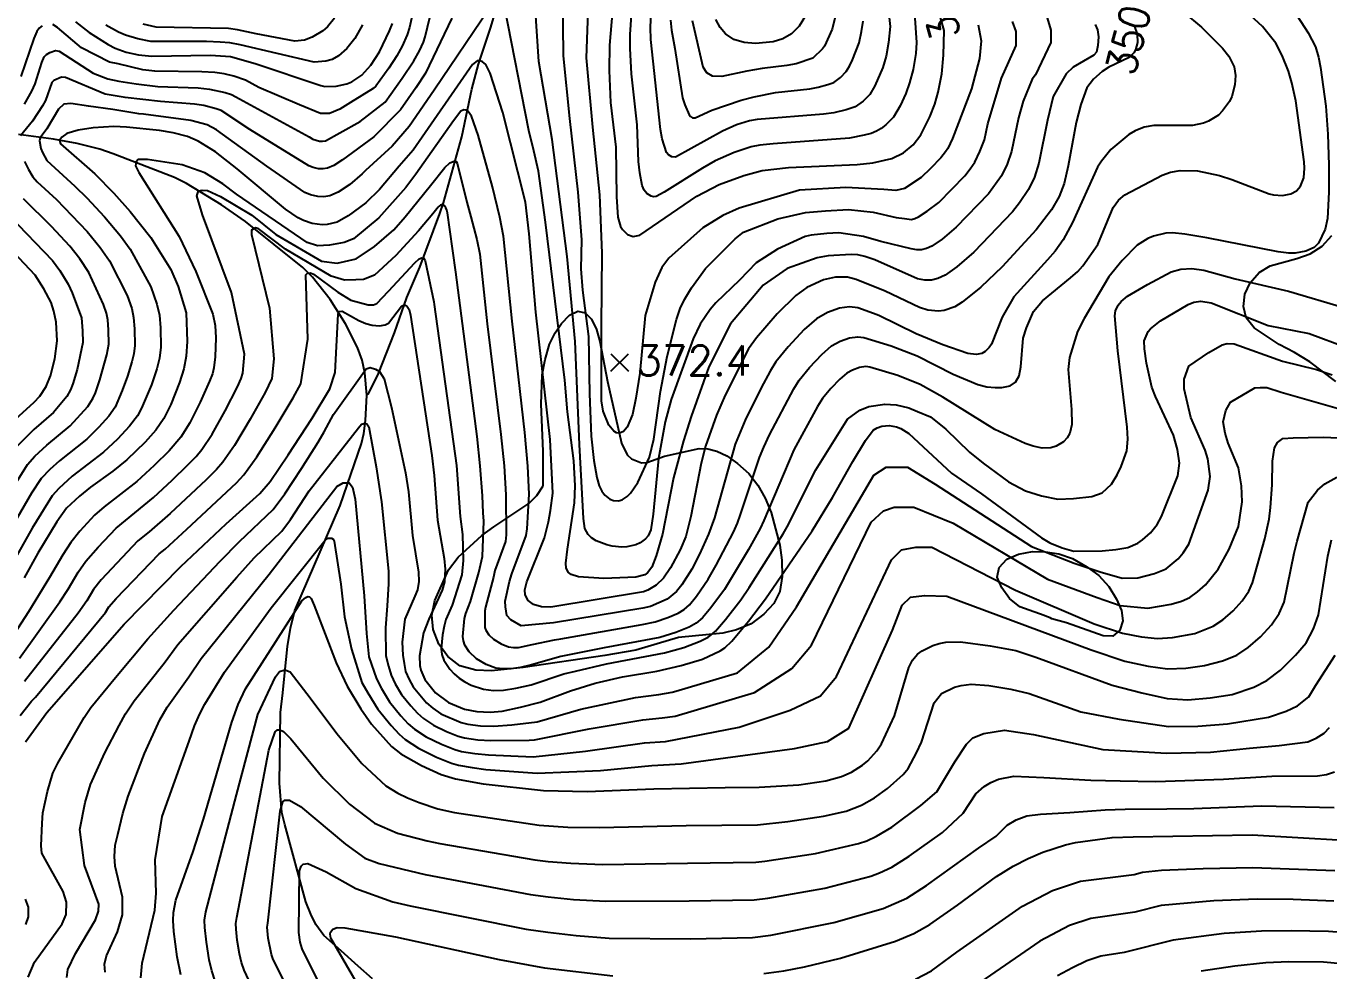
# Model space of a CAD drawing. Extents: x 197794 to 200030, y 561152 to 563931.
# Drawn here: x 199239.7 to 199632.8, y 562181.1 to 562466.2 of the extents above; entities that cross this region are included whole.
import ezdxf
from ezdxf.enums import TextEntityAlignment as Align

# ---------------------------------------------------------------- set-up
doc = ezdxf.new("R2010")
doc.units = 0
for name, color, linetype in [('E0022112', 5, 'CONTINUOUS'), ('F0017111', 30, 'CONTINUOUS'), ('F0017114', 7, 'CONTINUOUS'), ('F0017131', 7, 'CONTINUOUS'), ('F0027132', 7, 'CONTINUOUS'), ('F0027217', 7, 'CONTINUOUS'), ('G0037213', 32, 'CONTINUOUS')]:
    doc.layers.add(name, color=color, linetype=linetype)
doc.styles.add('HIST', font='romans.shx', dxfattribs={"bigfont": 'ngsw.shx'})
doc.styles.add('NGSW', font='romans.shx', dxfattribs={"bigfont": 'ngsw.shx'})

# ---------------------------------------------------------------- blocks, each defined once
blk = doc.blocks.new('F0027217')
at = {"layer": 'F0027217'}
for p, q in [((-2.652, 2.652), (2.652, -2.652)), ((-2.652, -2.652), (2.652, 2.652))]:
    blk.add_line(p, q, dxfattribs=at)

msp = doc.modelspace()

# ---------------------------------------------------------------- linework, layer by layer
at = {"layer": 'E0022112', "flags": 128}
for points in [[(199342.49, 562354.79), (199343.02, 562355.25), (199346.05, 562361.35), (199350.86, 562373.6), (199354.6, 562384.27), (199358.46, 562393.41), (199364.49, 562409.65), (199365.6, 562412.87), (199371.12, 562432.79), (199374.17, 562447.07), (199376.19, 562454.61), (199379.83, 562465.55), (199388.94, 562495.97)], [(199344.253, 562178.805), (199339.93, 562182.565), (199334.764, 562187.239), (199329.529, 562191.826), (199327.122, 562195.156), (199325.563, 562198.306), (199324.098, 562201.963), (199317.719, 562225.268), (199316.858, 562228.954), (199316.152, 562237.779), (199316.466, 562259.125), (199317.161, 562265.01), (199317.777, 562271.175), (199318.526, 562278.992), (199319.493, 562284.484), (199320.802, 562289.908), (199334.504, 562321.513), (199340.876, 562340.193), (199341.55, 562343.3), (199342.07, 562347.18), (199342.49, 562354.79), (199341.91, 562361.56), (199341.05, 562365.39), (199339.65, 562369.23), (199336.04, 562376.33), (199331.45, 562383.68), (199326.1, 562390.43), (199323.22, 562393.28), (199305.92, 562407.18), (199298.69, 562412.2), (199288.06, 562418.66), (199284.47, 562420.44), (199265.96, 562427.61), (199261.9, 562428.99), (199255.12, 562430.68), (199248, 562432.01), (199237.45, 562433.45)]]:
    msp.add_lwpolyline(points, dxfattribs=at)
at = {"layer": 'F0017111'}
for points, elevation in [([(199498.76, 562480.4), (199500.45, 562466.01), (199499.95, 562461.17), (199499.19, 562457.07), (199498.17, 562453.69), (199495.79, 562448.09), (199494.27, 562445.55), (199492.25, 562443.47), (199489.87, 562441.77), (199487.1, 562440.86), (199483.43, 562440.02), (199480.26, 562439.57), (199460.33, 562437.97), (199457.96, 562437.59), (199454.08, 562436.32), (199449.81, 562434.45), (199435.65, 562426.58), (199434.51, 562426.66), (199433.55, 562427.28), (199432.94, 562428.01), (199431.62, 562432.14), (199431.11, 562434.91), (199428.88, 562455.55), (199428.2, 562462.13), (199428.07, 562465.77), (199428.51, 562475.05)], 385), ([(199358.2, 562478.59), (199355.39, 562465.75), (199354.72, 562463.54), (199353.14, 562460.11), (199351.52, 562457.17), (199349.1, 562453.41), (199345.21, 562448.04), (199344.37, 562447.31), (199337.58, 562443.08), (199334.4, 562441.04), (199331.22, 562439.82), (199328.53, 562439.74), (199322.16, 562442.4), (199309.94, 562447.65), (199305.93, 562449.84), (199302.41, 562451.02), (199299.48, 562451.73), (199296.68, 562452.16), (199292.76, 562452.37), (199278.54, 562452.5), (199274.87, 562452.98), (199267.43, 562454.73), (199264.9, 562455.31), (199256.4, 562459.62), (199249.13, 562465.67), (199247.78, 562466.59)], 370), ([(199401.59, 562475.9), (199401.79, 562457.18), (199403.7, 562438.23), (199406.15, 562416.08), (199407.29, 562401.7), (199407.05, 562392.88), (199407.56, 562386.5), (199409.39, 562372.56), (199409.71, 562355.17), (199410.23, 562342.43), (199411, 562335.12), (199411.92, 562330.01), (199412.63, 562327.46), (199413.4, 562325.83), (199414.3, 562324.62), (199415.86, 562323.43), (199416.9, 562323.03), (199418.46, 562322.97), (199419.52, 562323.28), (199421.09, 562324.26), (199422.11, 562325.28), (199424.23, 562328.52), (199427.77, 562336.16), (199429.07, 562341.53), (199431.11, 562355.97), (199433.12, 562366.48), (199435.97, 562377.69), (199437.06, 562380.99), (199438.39, 562383.69), (199440.51, 562387.21), (199444.66, 562393.05), (199453.66, 562401.98), (199456.14, 562403.98), (199466.48, 562407.97), (199474.85, 562409.87), (199480.9, 562410.39), (199487.85, 562410.78), (199495.33, 562410.05), (199502.23, 562408.42), (199504.78, 562408.07), (199506.89, 562407.85), (199507.88, 562408.1), (199508.98, 562408.61), (199511.61, 562410.31), (199515.07, 562412.96), (199522.91, 562420.98), (199524.54, 562423.1), (199525.92, 562425.12), (199527.49, 562428.34), (199528.84, 562431.82), (199529.92, 562436.65), (199533.98, 562450.44), (199538.39, 562460.27), (199538.39, 562464.55), (199537.32, 562467.58)], 365), ([(199562.25, 562466.62), (199562.95, 562464.99), (199563.32, 562462.92), (199563.09, 562460.3), (199562.65, 562458.31), (199561.89, 562457.4), (199555.59, 562453.78), (199553.48, 562451.75), (199549.63, 562444.91), (199547.85, 562437.79), (199545.28, 562424.83), (199543.95, 562420.58), (199542.17, 562416.86), (199539.4, 562412.83), (199537.31, 562410.1), (199525.68, 562397.97), (199520.51, 562393.53), (199517.03, 562390.98), (199514.82, 562389.97), (199512.86, 562389.46), (199510.91, 562389.48), (199508.62, 562389.9), (199495.78, 562395.61), (199492.76, 562396.69), (199490.69, 562397.14), (199488.63, 562397.23), (199481.72, 562396.82), (199478.38, 562396.26), (199469.34, 562392.98), (199462.07, 562387.97), (199452.27, 562376.32), (199445.71, 562363.34), (199440.32, 562348.35), (199438.05, 562341.06), (199434.99, 562329.86), (199431.69, 562312.89), (199429.83, 562306.32), (199428.49, 562302.91), (199427.16, 562301.18), (199426.39, 562300.6), (199423.63, 562299.87), (199414.06, 562299.5), (199406.36, 562300), (199404.19, 562300.75), (199403.39, 562301.35), (199402.69, 562302.61), (199402.57, 562304.1), (199403.01, 562308.41), (199405.17, 562322.33), (199405.36, 562327.44), (199404.93, 562335.02), (199403.09, 562349.83), (199402.22, 562359.33), (199396.43, 562407), (199394.33, 562422.37), (199392.92, 562428.52), (199391.39, 562434.66), (199384, 562472.1)], 355), ([(199547.83, 562468.65), (199548.9, 562464.9), (199548.9, 562461.16), (199544.26, 562451.4), (199543.24, 562450.12), (199540.52, 562443.45), (199539.17, 562438.51), (199537.06, 562428.32), (199535.72, 562424.46), (199534.05, 562420.99), (199530.11, 562415.54), (199520.37, 562405.46), (199516.06, 562401.92), (199513, 562399.8), (199511.35, 562399.04), (199509.87, 562398.65), (199508.42, 562398.67), (199506.7, 562398.99), (199497.59, 562401.15), (199492.32, 562402.66), (199484.92, 562403.81), (199481.31, 562403.61), (199476.61, 562403.06), (199474.72, 562402.67), (199466.45, 562398.9), (199459.93, 562394.76), (199455, 562389.54), (199447.81, 562382.64), (199446.06, 562380.63), (199443.09, 562376.22), (199440.93, 562371.8), (199434.36, 562353.54), (199432.48, 562346.73), (199430.51, 562335.71), (199428.93, 562318.92), (199428.2, 562314.24), (199427.38, 562312.42), (199426.57, 562311.44), (199424.96, 562310.29), (199423.67, 562309.71), (199420.91, 562309.03), (199419.49, 562308.93), (199416.52, 562309.22), (199414.91, 562309.62), (199411.7, 562310.9), (199410.32, 562311.79), (199409.28, 562312.83), (199408.31, 562314.64), (199407.88, 562317.58), (199406.66, 562339.97), (199405.33, 562371.01), (199402.91, 562396.6), (199398.47, 562431.98), (199394.44, 562455.46), (199393.3, 562472.23)], 360), ([(199526.98, 562466.51), (199527.87, 562461.7), (199527.34, 562456.35), (199524.97, 562447.22), (199519.27, 562432.21), (199517.8, 562429.24), (199517.1, 562428.23), (199515.71, 562426.42), (199512.59, 562423.14), (199509.77, 562420.45), (199504.74, 562417.2), (199502.11, 562416.57), (199498.47, 562416.82), (199487.02, 562417.47), (199473.09, 562416.68), (199454.9, 562411.21), (199449.91, 562409.02), (199443.92, 562405.31), (199433.61, 562396.1), (199431.5, 562393.28), (199429.5, 562388.9), (199426.48, 562378.88), (199424.85, 562361.49), (199423.67, 562353.94), (199422.62, 562349.03), (199421.04, 562345.14), (199419.95, 562343.83), (199418.73, 562343.31), (199417.87, 562343.43), (199417.02, 562343.92), (199415.48, 562345.77), (199413.8, 562350), (199413.31, 562353.09), (199413.32, 562375.75), (199413.49, 562397.66), (199412.81, 562415.22), (199410.66, 562435.61), (199408.78, 562456.56), (199409.4, 562473.24)], 370), ([(199507.6, 562472.91), (199508.34, 562461.19), (199508.11, 562457.87), (199507.31, 562453.01), (199506.27, 562449.03), (199505.09, 562445.77), (199503.42, 562442.09), (199501.39, 562438.71), (199499.08, 562436.31), (199497.69, 562435.25), (199496.28, 562434.43), (199494.65, 562433.79), (199492.59, 562433.22), (199488.13, 562432.34), (199465.1, 562430.66), (199461.07, 562430.27), (199458.5, 562429.71), (199453.32, 562428.02), (199447.63, 562425.53), (199443.79, 562423.33), (199432.18, 562416), (199429.77, 562414.73), (199428.98, 562414.68), (199428.25, 562414.83), (199426.97, 562415.66), (199426.15, 562416.63), (199425.6, 562418.11), (199424.84, 562421.86), (199424.48, 562425.34), (199424.05, 562436.35), (199422.35, 562451.74), (199421.94, 562459.35), (199421.97, 562463.63), (199422.76, 562475.39)], 380), ([(199379.46, 562471.37), (199362.79, 562446.8), (199355.27, 562435.85), (199350.12, 562429.97), (199342.11, 562422.61), (199341.14, 562421.54), (199337.35, 562418.36), (199333.89, 562416.02), (199331.35, 562414.98), (199329.53, 562414.65), (199327.74, 562414.76), (199325.49, 562415.26), (199323.79, 562415.96), (199312.3, 562423.92), (199297.16, 562434.82), (199294.32, 562436.32), (199289.4, 562437.71), (199275.1, 562439.57), (199273.74, 562439.7), (199265.87, 562441.03), (199258.48, 562442), (199253.24, 562442.78), (199251.1, 562442.59), (199249.44, 562441.13), (199246, 562435.15), (199243.96, 562432.48), (199243.78, 562431.54), (199244.16, 562429.26), (199244.65, 562427.98), (199245.93, 562425.64), (199254.39, 562417.87), (199257.99, 562414.3), (199263.38, 562408.57), (199268.14, 562402.84), (199271.13, 562398.9), (199277.34, 562387.5), (199279.18, 562382.28), (199279.93, 562378.9), (199280.28, 562375.08), (199280.3, 562369.26), (199279.9, 562365.95), (199279.12, 562362.77), (199277.49, 562357.92), (199274.53, 562350.85), (199273.31, 562348.62), (199270.94, 562345.44), (199267.27, 562341.55), (199263.01, 562337.58), (199253.61, 562330.36), (199249.57, 562326.69), (199247.56, 562324.42), (199241.51, 562314.74), (199227.21, 562289.47)], 355), ([(199589.01, 562470.27), (199594.31, 562465.78), (199600.64, 562459.47), (199602.63, 562457.11), (199604.18, 562453.88), (199604.61, 562451.22), (199604.46, 562448.4), (199603.52, 562444.93), (199602.76, 562443.37), (199600.71, 562440.55), (199599.44, 562439.32), (199596.5, 562437.42), (199594.92, 562436.82), (199591.6, 562436.12), (199579.93, 562436.2), (199577.09, 562435.7), (199574.3, 562434.57), (199572.43, 562433.44), (199567, 562428.88), (199564.13, 562425.42), (199563.01, 562423.64), (199555.38, 562406.85), (199552.59, 562401.71), (199550.17, 562398.25), (199547.92, 562395.63), (199537.75, 562384.48), (199534.21, 562378.31), (199530.97, 562370.2), (199530.32, 562369.18), (199529.04, 562367.94), (199528.03, 562367.42), (199526.38, 562367.11), (199523.81, 562367.39), (199516.28, 562369.97), (199508.25, 562373.36), (199496.96, 562378.81), (199495.4, 562379.47), (199490.66, 562381.12), (199488.18, 562381.42), (199485.14, 562381.08), (199481.55, 562379.78), (199478.18, 562377.87), (199474.45, 562374.6), (199469.62, 562369.42), (199465.93, 562364.87), (199464.22, 562362.09), (199461.51, 562357.02), (199456.66, 562347.31), (199453.67, 562340.08), (199447.37, 562317.83), (199445.55, 562312.88), (199442.88, 562306.84), (199440.55, 562302.36), (199437.52, 562297.65), (199435.95, 562295.63), (199433.14, 562293.3), (199428.09, 562291.09), (199425.79, 562290.56), (199398.85, 562286.1), (199389.05, 562285.27), (199385.94, 562287.02), (199384.79, 562288.38), (199384.35, 562290.92), (199384.27, 562292.72), (199385.57, 562298.6), (199386.26, 562300.9), (199390.54, 562312.45), (199390.93, 562314.54), (199391.53, 562324.99), (199391.05, 562333.4), (199390.18, 562343.59), (199386.31, 562377.15), (199383.75, 562402.82), (199382.67, 562408.47), (199380.44, 562417.61), (199376.11, 562433.22), (199374.07, 562438.98), (199373.1, 562440.39), (199372.37, 562440.83), (199371.76, 562440.89), (199370.87, 562440.44), (199368.65, 562437.53), (199357.31, 562421.48), (199354.24, 562417.45), (199346.12, 562408.3), (199338.49, 562401.96), (199335.7, 562400.9), (199331.19, 562400.1), (199327.6, 562399.84), (199324.55, 562400.9), (199303.15, 562415.41), (199299.03, 562418.58), (199293.59, 562421.9), (199286.82, 562424.29), (199276.33, 562425.88), (199273.54, 562425.88), (199272.88, 562425.21), (199272.74, 562424.02), (199273.67, 562422.03), (199285.83, 562402.65), (199290.89, 562392.11), (199296.01, 562379.24), (199296.71, 562375.87), (199296.92, 562372.11), (199296.75, 562366.36), (199296.35, 562363.05), (199295.89, 562361.27), (199295.04, 562358.99), (199292.23, 562352.7), (199289.05, 562346.45), (199286.38, 562342.19), (199282.83, 562338.06), (199278.34, 562333.55), (199273.06, 562328.77), (199263.25, 562321.16), (199260.36, 562318.62), (199255.94, 562313.81), (199253.2, 562310.34), (199250.74, 562306.64), (199246.8, 562299.86), (199240.43, 562289.47), (199234.91, 562280.89)], 345), ([(199237.67, 562275.45), (199249.9, 562292.43), (199252.43, 562296.32), (199255.38, 562301.41), (199257.76, 562304.72), (199261.42, 562308.96), (199266.86, 562314.74), (199278.11, 562323.96), (199283.78, 562329.16), (199288.41, 562333.68), (199290.98, 562336.31), (199292.73, 562338.38), (199295.79, 562343.04), (199299.77, 562350.12), (199303.45, 562357.32), (199304.57, 562359.85), (199305.09, 562361.46), (199305.58, 562367.2), (199301.72, 562385.78), (199292.9, 562409.17), (199291.22, 562414.97), (199291.75, 562416.43), (199292.81, 562416.69), (199294.41, 562416.56), (199298.39, 562414.7), (199307.82, 562409.13), (199315.04, 562403.29), (199328.84, 562395.26), (199333.6, 562394.63), (199339.31, 562395.96), (199344.86, 562399.71), (199350.65, 562404.7), (199354.07, 562408.58), (199361.75, 562418.03), (199366.08, 562423.52), (199367.57, 562424.88), (199368.87, 562425.4), (199369.45, 562425.33), (199369.77, 562424.75), (199372.69, 562413.04), (199373.93, 562408.64), (199375.68, 562401.73), (199376.56, 562397.39), (199378.83, 562376.34), (199382.98, 562342.99), (199383.9, 562333.46), (199384.47, 562324.71), (199384.59, 562312.64), (199384.36, 562310.71), (199381.17, 562301.95), (199380.68, 562299.93), (199378.31, 562290.85), (199378.08, 562289.75), (199378.14, 562284.74), (199378.45, 562283.89), (199379.33, 562282.54), (199380.74, 562281.17), (199383.01, 562279.82), (199385.25, 562278.89), (199386.79, 562278.7), (199388.31, 562278.73), (199392.44, 562279.57), (199399.11, 562281), (199401.06, 562281.27), (199425.55, 562285.6), (199429.49, 562286.42), (199433.37, 562287.75), (199436.47, 562289.08), (199438.21, 562290.21), (199439.87, 562291.62), (199441.93, 562294.14), (199445.47, 562299.28), (199447.87, 562303.49), (199453.1, 562313.46), (199454.3, 562316.21), (199455.21, 562318.82), (199461.01, 562336.04), (199462.27, 562339.14), (199464.02, 562342.83), (199471.36, 562356.76), (199472.98, 562359.33), (199476.05, 562363.12), (199479.82, 562367.1), (199482.76, 562369.65), (199485.29, 562371.08), (199488.15, 562372.11), (199490.61, 562372.43), (199492.46, 562372.2), (199500.68, 562369.71), (199508.51, 562366.65), (199519.44, 562361.17), (199526.88, 562358.05), (199529.56, 562357.35), (199532.06, 562357.08), (199534.14, 562357.11), (199536.6, 562357.62), (199538.28, 562358.78), (199539.32, 562360.67), (199539.84, 562363.33), (199540.53, 562371.99), (199541.52, 562375.1), (199543.66, 562380.01), (199546.39, 562383.3), (199554.87, 562390.19), (199557.03, 562392.08), (199558.57, 562393.8), (199563.03, 562400.27), (199567.71, 562411.39), (199569.32, 562413.59), (199571.21, 562415.23), (199582.44, 562421.17), (199585.03, 562422.12), (199587.9, 562422.61), (199593.13, 562422.46), (199599.76, 562421.09), (199603.49, 562419.9), (199614.75, 562415.52), (199616.12, 562415.2), (199618.77, 562415.03), (199621.33, 562415.52), (199623.03, 562416.45), (199624.27, 562417.9), (199625.2, 562420.4), (199625.48, 562423.27), (199625.38, 562425.23), (199622.8, 562443.62), (199621.64, 562449.06), (199620.56, 562452.55), (199618.71, 562457.25), (199616.82, 562461.02), (199612.75, 562466.03), (199609.16, 562469.37)], 340), ([(199368.18, 562468.57), (199360.18, 562451.92), (199357.27, 562447.51), (199352.64, 562440.91), (199344.58, 562432.74), (199335.17, 562425.81), (199332.58, 562424.06), (199330.67, 562423.28), (199329.3, 562423.04), (199327.96, 562423.11), (199326.28, 562423.49), (199325, 562424.02), (199307.17, 562434.94), (199298.53, 562440.66), (199297.01, 562441.22), (199293.36, 562442.15), (199290.52, 562442.6), (199280.26, 562443.39), (199269.54, 562444.59), (199263.54, 562445.6), (199251.6, 562450.67), (199250.35, 562450.73), (199248.05, 562449.69), (199247.45, 562449.13), (199245.52, 562443.71), (199244.69, 562442.08), (199241.66, 562437.46), (199238.04, 562433.09)], 360), ([(199623.26, 562469.27), (199626.56, 562464.12), (199628.75, 562459.92), (199629.67, 562456.81), (199630.29, 562453.65), (199631.83, 562441.97), (199632.52, 562433.53), (199632.79, 562424.23), (199632.77, 562416.07), (199632.4, 562408.09), (199631.71, 562404.91), (199629.64, 562400.68), (199628.31, 562399.36), (199625.83, 562398.23), (199622.57, 562397.68), (199620.75, 562397.64), (199617.51, 562398.05), (199595.95, 562402.3), (199589.28, 562403.43), (199585.63, 562403.8), (199583.56, 562403.68), (199579.91, 562402.77), (199578.19, 562402.03), (199574.94, 562400.02), (199570.37, 562395.44), (199566.36, 562390.5), (199558.91, 562377.98), (199556.98, 562374.04), (199554.54, 562366.22), (199554.11, 562362.59), (199555.16, 562350.48), (199555.19, 562345.93), (199554.59, 562343.37), (199553.81, 562341.91), (199552.72, 562340.7), (199550.54, 562339.39), (199548.85, 562338.89), (199546.25, 562338.81), (199543.55, 562339.4), (199541.18, 562340.28), (199532, 562344.45), (199516.32, 562354.17), (199509.43, 562358.01), (199502.75, 562360.7), (199494.27, 562363.29), (199493.03, 562363.44), (199491.17, 562363.15), (199489.03, 562362.38), (199487.34, 562361.42), (199485.19, 562359.6), (199482.47, 562356.82), (199480.03, 562353.78), (199478.49, 562351.42), (199471.37, 562338.35), (199462.27, 562316.98), (199461.23, 562314.59), (199457.69, 562308.28), (199450.4, 562296.19), (199446.35, 562290.63), (199443.79, 562287.62), (199441.86, 562286.03), (199439.8, 562284.87), (199435.78, 562283.24), (199430.9, 562281.75), (199414.14, 562278.61), (199401.04, 562275.97), (199392.24, 562273.52), (199388.83, 562272.71), (199386.05, 562272.27), (199383.76, 562272.22), (199381.46, 562272.51), (199378.52, 562273.59), (199375.55, 562275.32), (199373.43, 562277.37), (199372.11, 562279.4), (199371.63, 562280.68), (199371.51, 562281.97), (199371.95, 562287.43), (199372.34, 562288.97), (199373.77, 562292.58), (199376.29, 562301.33), (199377.42, 562306.15), (199377.78, 562316.81), (199377.58, 562319.31), (199377.41, 562324.42), (199376.75, 562333.51), (199375.78, 562342.38), (199369.37, 562391.96), (199367.57, 562404.77), (199366.84, 562409.77), (199366.66, 562410.57), (199366.37, 562411.34), (199365.96, 562411.92), (199365.39, 562412.26), (199365.05, 562412.27), (199364.71, 562412.12), (199364.37, 562411.86), (199364.07, 562411.56), (199362.39, 562409.56), (199358.1, 562404.41), (199351.25, 562396.97), (199344.86, 562391.05), (199341.54, 562389.72), (199339.21, 562389.64), (199335.79, 562389.55), (199331.72, 562390.72), (199317.97, 562398.85), (199309.69, 562405.08), (199308.88, 562405.25), (199307.68, 562404.59), (199307.68, 562403.26), (199313.13, 562381.1), (199314.44, 562365.76), (199313.82, 562359.86), (199311.85, 562355.64), (199307.3, 562347.54), (199302.53, 562339.64), (199299.07, 562334.58), (199297.1, 562332.35), (199293.99, 562329.3), (199283.15, 562319.15), (199276.84, 562313.64), (199273.37, 562310.86), (199262.33, 562299.11), (199260.03, 562296.17), (199258.06, 562292.78), (199255.4, 562289.08), (199239.18, 562268.41)], 335), ([(199239.19, 562442.62), (199241.42, 562446.53), (199242.38, 562448.77), (199244.48, 562455.21), (199245.17, 562456.83), (199245.86, 562457.61), (199246.86, 562458.22), (199248.56, 562458.81), (199249.69, 562458.63), (199259.94, 562451.91), (199264.32, 562450.26), (199267.72, 562449.58), (199272.89, 562448.7), (199279.4, 562447.94), (199291.64, 562447.49), (199295.02, 562447.16), (199299.71, 562446.12), (199301.66, 562445.47), (199303.01, 562444.83), (199325.14, 562432.76), (199326.21, 562432.07), (199328.19, 562431.47), (199329.08, 562431.42), (199329.99, 562431.58), (199334.4, 562433.96), (199340.51, 562437.38), (199348.04, 562443.21), (199353.19, 562450.46), (199356.67, 562455.7), (199358.44, 562458.71), (199359.63, 562461.28), (199360.13, 562462.94), (199361.52, 562468.76)], 365), ([(199332.78, 562468.54), (199330.63, 562465.95), (199329.21, 562464.71), (199326.04, 562462.79), (199323.7, 562461.93), (199320.82, 562461.6), (199309.15, 562463.86), (199303.46, 562465.02), (199300.72, 562465.37), (199278.96, 562465.82), (199275, 562466.73)], 385), ([(199434.16, 562467.91), (199434.46, 562464.91), (199435.41, 562459.35), (199437.75, 562444.49), (199438.41, 562442.43), (199439.72, 562439.38), (199440.13, 562438.9), (199440.77, 562438.49), (199441.53, 562438.44), (199446.57, 562440.81), (199455.43, 562443.85), (199459.37, 562444.83), (199465.78, 562446.12), (199476.16, 562447.18), (199478.72, 562447.7), (199481.6, 562448.51), (199483.45, 562449.11), (199485.42, 562450.63), (199487.16, 562452.4), (199488.17, 562454.09), (199489.01, 562455.93), (199491.06, 562461.13), (199491.8, 562464.47), (199492.24, 562467.61)], 390), ([(199484.26, 562470.54), (199482.94, 562465.2), (199480.55, 562460.09), (199480.04, 562459.25), (199477.04, 562456.45), (199472.06, 562454.79), (199469.25, 562454.29), (199461.79, 562453.34), (199457.21, 562452.51), (199449.59, 562450.94), (199446.81, 562451.03), (199445.11, 562452.02), (199444.03, 562453.72), (199440.73, 562467.69)], 395), ([(199244.57, 562466.21), (199243.67, 562465.53), (199242.9, 562464.53), (199241.98, 562462.38), (199238.15, 562450.97)], 370), ([(199341.15, 562466.57), (199338.9, 562462.45), (199336.5, 562459.41), (199333.92, 562457.15), (199332.09, 562456.07), (199330.18, 562455.53), (199326.63, 562455.3), (199304.28, 562460.47), (199301.13, 562461.07), (199298.22, 562461.33), (199294.1, 562461.45), (199277.3, 562461.53), (199273.37, 562462.29), (199269.73, 562463.38), (199267.57, 562464.32), (199263.75, 562466.46)], 380), ([(199239.2, 562425.31), (199240.4, 562422.88), (199241.76, 562420.63), (199243.06, 562419.2), (199248.9, 562413.8), (199258.15, 562404.18), (199262.04, 562399.37), (199264.88, 562395.38), (199270.19, 562384.83), (199271.57, 562380.91), (199272.14, 562378.2), (199272.43, 562374.81), (199272.49, 562369.75), (199272.18, 562367.26), (199271.6, 562364.88), (199270.29, 562360.56), (199268.72, 562356.22), (199266.58, 562351.23), (199264.63, 562348.44), (199261.65, 562345.16), (199258.01, 562341.58), (199249.75, 562335.04), (199246.81, 562332.38), (199244.2, 562329.65), (199241.36, 562325.25), (199236.93, 562317.61)], 360), ([(199236.81, 562328.53), (199240.09, 562333.9), (199242.33, 562336.41), (199245.9, 562339.73), (199253, 562345.59), (199258.32, 562351.44), (199259.85, 562353.84), (199260.61, 562355.47), (199261.92, 562359.41), (199264.08, 562366.98), (199264.67, 562370.23), (199264.59, 562374.54), (199264.36, 562377.5), (199263.97, 562379.55), (199263.05, 562382.16), (199258.64, 562391.86), (199255.95, 562395.9), (199252.91, 562399.79), (199247.35, 562405.68), (199238.89, 562414.04)], 365), ([(199234.73, 562408.89), (199247.68, 562395.41), (199249.85, 562392.43), (199252.4, 562388.34), (199253.61, 562385.64), (199256.36, 562378.18), (199256.74, 562374.27), (199256.85, 562370.71), (199255.13, 562362.59), (199253.84, 562358.19), (199253.12, 562356.45), (199252.01, 562354.45), (199248, 562349.59), (199242.04, 562344.41), (199236.75, 562339.25)], 370), ([(199237.94, 562258.2), (199241.32, 562262.5), (199242.56, 562263.76), (199263.69, 562289.25), (199264.68, 562290.94), (199266.89, 562293.5), (199279.88, 562306.98), (199281.62, 562308.37), (199288.2, 562314.35), (199303.21, 562328.39), (199305.41, 562330.77), (199309.27, 562336.23), (199314.84, 562344.96), (199320.26, 562353.97), (199322.56, 562358.27), (199324.68, 562371.67), (199324.05, 562391.15), (199324.56, 562391.63), (199325.52, 562391.69), (199326.45, 562391.32), (199333.71, 562385.87), (199337.69, 562383.48), (199342.88, 562382.04), (199344.47, 562382.11), (199345.54, 562382.45), (199349, 562386.15), (199356.96, 562394.71), (199358.31, 562395.94), (199359.09, 562396.26), (199359.74, 562396.13), (199360.06, 562395.36), (199362.74, 562382.97), (199362.86, 562382.18), (199369.6, 562333.57), (199370.68, 562318.19), (199371.34, 562312.8), (199371.56, 562304.92), (199371.18, 562300.67), (199368.22, 562291.5), (199366.38, 562287.1), (199365.81, 562285.12), (199365.34, 562282.48), (199364.96, 562278.34), (199365.13, 562276.61), (199365.76, 562274.91), (199367.53, 562272.21), (199368.86, 562270.73), (199370.35, 562269.46), (199372.05, 562268.36), (199374.03, 562267.37), (199377.66, 562266.12), (199380.73, 562265.75), (199383.79, 562265.81), (199387.49, 562266.4), (199392.04, 562267.48), (199401.96, 562270.76), (199405.48, 562271.6), (199414.84, 562273.75), (199432.31, 562277.08), (199438.18, 562278.74), (199443.13, 562280.65), (199445.5, 562281.85), (199446.29, 562282.45), (199447.71, 562283.62), (199450.76, 562287.12), (199455.32, 562293.11), (199457.84, 562296.79), (199468.15, 562312.98), (199469.33, 562315.13), (199477.95, 562332.32), (199487.49, 562347.59), (199491.25, 562350.3), (199493.96, 562351.44), (199498.76, 562352.15), (199502.26, 562351.9), (199506.01, 562351.01), (199508.68, 562349.93), (199512.55, 562348.3), (199517.17, 562344.54), (199524.38, 562337.67), (199528.47, 562334.27), (199536.13, 562328.69), (199541.21, 562325.96), (199546.11, 562324.41), (199551.03, 562323.47), (199555.78, 562323.63), (199561.26, 562324.29), (199564.39, 562325.35), (199567.15, 562327.94), (199568.9, 562330.77), (199570.09, 562333.28), (199571.78, 562337.98), (199572.15, 562341.58), (199571.9, 562345.14), (199569.1, 562368.17), (199568.2, 562378.71), (199568.39, 562380.22), (199569.21, 562381.99), (199570.09, 562383.07), (199572.06, 562384.71), (199578.09, 562388.24), (199585.19, 562391.99), (199588.12, 562392.83), (199591.39, 562392.99), (199595.08, 562392.49), (199604.52, 562389.93), (199620.56, 562386.19), (199637.62, 562381.13)], 330), ([(199240.272, 562179.296), (199242.2, 562183.739), (199250.597, 562195.321), (199251.819, 562198.18), (199251.927, 562201.855), (199250.918, 562205.114), (199244.413, 562216.661), (199244.191, 562218.894), (199244.516, 562225.701), (199244.77, 562228.78), (199246.15, 562235.23), (199247.76, 562240.83), (199249.26, 562243.81), (199257.22, 562257.58), (199259.27, 562260.59), (199266.64, 562269.7), (199276.42, 562281.34), (199284.23, 562289.94), (199298.23, 562304.71), (199304.1, 562310.63), (199314.28, 562320.35), (199317.76, 562325.07), (199322.84, 562332.72), (199327.87, 562340.65), (199329.61, 562343.77), (199332.43, 562348.99), (199342.35, 562362.75), (199343.54, 562363.18), (199345.12, 562362.67), (199346.35, 562361.91), (199347.7, 562359.78), (199349.92, 562351.1), (199354.18, 562331.4), (199355.06, 562325.64), (199356.3, 562312.5), (199358.12, 562301.41), (199358.17, 562298.62), (199357.82, 562296.1), (199357, 562294.22), (199353.98, 562287.21), (199353.19, 562280.28), (199353.4, 562276.41), (199353.72, 562273.88), (199354.22, 562271.45), (199355.26, 562269.06), (199356.5, 562266.79), (199360.54, 562262.03), (199362.38, 562260.43), (199364.86, 562258.7), (199371.01, 562256.05), (199372.94, 562255.61), (199376.85, 562255.08), (199380.75, 562254.99), (199386.26, 562255.38), (199393.95, 562256.23), (199407.06, 562260.13), (199423.53, 562263.59), (199430.65, 562264.5), (199434.63, 562265.21), (199435.77, 562265.51), (199454.37, 562271.06), (199463.77, 562278.85), (199472.1, 562290.94), (199495.48, 562330.7), (199499.24, 562333.11), (199505.69, 562333.11), (199514.02, 562328.01), (199543.05, 562309.21), (199555.95, 562304.1), (199563.73, 562301.54), (199570.42, 562299.66), (199575.15, 562299.76), (199580.2, 562300.98), (199583.69, 562302.45), (199587.28, 562305.42), (199588.85, 562307.25), (199590.57, 562309.91), (199596.41, 562326.16), (199597.01, 562330.3), (199596.28, 562335.63), (199595.44, 562338.26), (199591.14, 562348.05), (199589.16, 562356.71), (199589.11, 562359.69), (199590.52, 562363.53), (199596.58, 562367.72), (199600.58, 562370), (199602.14, 562370.39), (199604.23, 562370.29), (199618.78, 562365.07), (199629.03, 562362.52), (199633.78, 562360.96)], 320), ([(199252.029, 562179.117), (199252.287, 562181.548), (199254.637, 562186.39), (199260.683, 562196.538), (199261.57, 562199.125), (199261.662, 562201.279), (199257.321, 562212.919), (199255.928, 562223.761), (199257.53, 562231.92), (199259.13, 562237.34), (199263.43, 562246.9), (199267.77, 562255.21), (199269.68, 562258.74), (199272.31, 562262.66), (199281.32, 562274.01), (199285.51, 562279.57), (199303.23, 562299.88), (199308.55, 562305.73), (199316.81, 562313.75), (199319.49, 562317.32), (199325.12, 562325.99), (199339.95, 562344.97), (199340.91, 562346.03), (199341.97, 562346.32), (199342.55, 562346.13), (199343.12, 562345.26), (199345.28, 562333.15), (199346.9, 562322.67), (199349.08, 562301.7), (199349.08, 562297.86), (199348.6, 562291.24), (199348.12, 562284.62), (199348.25, 562276.16), (199349.02, 562273.06), (199349.81, 562270.35), (199351.1, 562267.7), (199352.94, 562264.56), (199355.74, 562261.1), (199357.78, 562258.87), (199359.62, 562257.25), (199362.62, 562255.25), (199366.51, 562253.39), (199370.02, 562251.97), (199372.01, 562251.47), (199376, 562250.89), (199379.97, 562250.64), (199391.44, 562250.74), (199393.08, 562250.84), (199409.57, 562254.18), (199425.83, 562256.9), (199431.64, 562257.45), (199435.54, 562258.01), (199459.47, 562265.15), (199470.76, 562272.4), (199476.67, 562279.39), (199494.68, 562316.46), (199498.44, 562319.95), (199501.66, 562321.03), (199507.57, 562321.03), (199519.4, 562316.19), (199547.88, 562299.27), (199562.85, 562293.75), (199569.86, 562291.4), (199578.14, 562290.6), (199585.22, 562291.74), (199588.28, 562292.65), (199590.8, 562293.77), (199593.12, 562295.45), (199595.57, 562297.6), (199599.4, 562302.36), (199602.66, 562308.36), (199605.48, 562315.16), (199606.64, 562322.6), (199606.38, 562327.47), (199605.54, 562332.88), (199602.35, 562340.3), (199601.54, 562343.32), (199600.86, 562346.8), (199601.65, 562350.19), (199603.13, 562352.67), (199610.48, 562357.04), (199612.05, 562357.12), (199614.03, 562357.12), (199618.41, 562355.68), (199637.4, 562350.27)], 315), ([(199263.537, 562180.803), (199263.32, 562183.136), (199263.963, 562185.723), (199267.306, 562192.955), (199268.803, 562198.055), (199268.799, 562203.413), (199266.554, 562212.73), (199266.345, 562215.705), (199266.587, 562219.089), (199267.345, 562222.258), (199268.91, 562228.62), (199270.5, 562233.86), (199275.38, 562246.71), (199280.09, 562256.88), (199282.21, 562260.7), (199288.77, 562269.83), (199292.54, 562275.42), (199313, 562300.84), (199333.5, 562327.29), (199335.4, 562328.36), (199337.18, 562328.36), (199338.13, 562327.05), (199338.97, 562323.48), (199341.7, 562294.24), (199342.42, 562282.95), (199343.11, 562275.9), (199345.4, 562269.26), (199346.94, 562266.34), (199349.39, 562262.33), (199352.8, 562258.13), (199355.02, 562255.71), (199356.85, 562254.08), (199360.37, 562251.79), (199365, 562249.51), (199369.03, 562247.89), (199371.09, 562247.34), (199375.14, 562246.7), (199379.19, 562246.29), (199392.68, 562245.76), (199408.52, 562247.39), (199426.28, 562249.94), (199432.63, 562250.39), (199454.9, 562254.68), (199470.22, 562259.78), (199479.36, 562264.08), (199484.19, 562269.99), (199500.86, 562305.18), (199503.81, 562308.13), (199508.11, 562308.94), (199512.95, 562308.94), (199538.21, 562296.04), (199561.96, 562285.81), (199570.53, 562283), (199576.24, 562281.92), (199581.12, 562281.44), (199585.61, 562281.75), (199592.3, 562282.94), (199597.91, 562285.09), (199600.79, 562287.08), (199603.86, 562289.77), (199606.59, 562292.74), (199608.6, 562295.65), (199609.74, 562298.19), (199613.43, 562311.47), (199614.73, 562317.45), (199615.15, 562320.96), (199615.64, 562327.76), (199615.75, 562334.92), (199616.42, 562338.94), (199617.32, 562340.51), (199618.88, 562341.74), (199622.02, 562341.96), (199631.07, 562342.18), (199637.9, 562341.85)], 310), ([(199274.335, 562179.046), (199274.682, 562183.531), (199278.487, 562199.421), (199278.965, 562204.608), (199278.686, 562214.692), (199280.749, 562227.703), (199288.86, 562250.47), (199290.5, 562255.03), (199292.1, 562258.73), (199293.67, 562261.57), (199299.57, 562271.26), (199313.6, 562290.64), (199329.91, 562311.11), (199330.88, 562311.72), (199331.83, 562311.72), (199332.31, 562311.4), (199332.66, 562310.76), (199334.69, 562297.81), (199335.76, 562287.94), (199337.9, 562278.19), (199340.99, 562268.17), (199342.77, 562264.98), (199345.84, 562260.1), (199349.85, 562255.16), (199352.26, 562252.55), (199354.09, 562250.9), (199358.13, 562248.33), (199363.48, 562245.64), (199368.05, 562243.81), (199370.16, 562243.2), (199374.29, 562242.51), (199378.42, 562241.93), (199393.92, 562240.77), (199413.01, 562241.55), (199428.45, 562243.08), (199437.36, 562243.62), (199471.56, 562248.23), (199481.51, 562250.38), (199487.96, 562254.41), (199501.12, 562283.96), (199504.08, 562291.48), (199506.5, 562293.89), (199510.8, 562294.43), (199517.52, 562294.16), (199561.08, 562278.03), (199571.19, 562274.59), (199578.21, 562273.04), (199584.1, 562272.29), (199589.59, 562272.47), (199595.26, 562273.25), (199600.68, 562274.63), (199605.03, 562276.41), (199608.46, 562278.71), (199612.15, 562281.95), (199615.45, 562285.49), (199617.81, 562288.94), (199619.32, 562292.33), (199622.27, 562307.15), (199623.22, 562310.73), (199626.54, 562322.51), (199629.33, 562326.17), (199631.53, 562328.08), (199635.2, 562330.13)], 305), ([(199296.78, 562178.1), (199295.73, 562181.21), (199294.97, 562184.47), (199294.1, 562189.83), (199293.62, 562194.22), (199293.56, 562196.5), (199293.88, 562198.92), (199303.22, 562234.27), (199309.58, 562258.52), (199314.98, 562269.82), (199316.18, 562271.42), (199317.48, 562271.91), (199318.08, 562271.91), (199319.38, 562271.32), (199325.38, 562263.52), (199333.48, 562252.72), (199340.98, 562243.73), (199348.23, 562237.01), (199351.88, 562234.73), (199354.74, 562233.34), (199358.27, 562231.97), (199363.88, 562230.08), (199368.98, 562228.95), (199394.48, 562225.13), (199403.2, 562224.52), (199412.75, 562224.38), (199438.81, 562225.03), (199460.36, 562225.23), (199469.49, 562226.26), (199480.28, 562227.8), (199487.1, 562229.33), (199491.78, 562231.1), (199495.64, 562233.35), (199499.63, 562236.17), (199504.31, 562240.35), (199505.89, 562242.17), (199508.35, 562246.91), (199509.84, 562250.13), (199513.66, 562262.02), (199515.92, 562264.79), (199519.8, 562266.72), (199521.81, 562267.28), (199524.85, 562267.66), (199530.2, 562267.21), (199536.86, 562266.15), (199542.37, 562264.82), (199557.97, 562259.28), (199569.51, 562257.1), (199584.43, 562254.83), (199593.2, 562254.94), (199602.15, 562255.65), (199614.53, 562257.73), (199619.93, 562259.5), (199623.29, 562261.08), (199626.73, 562263.78), (199628.88, 562267.32), (199634.65, 562276.36)], 295), ([(199311.13, 562169.296), (199305.5, 562181.33), (199304.71, 562183.66), (199304.11, 562186.26), (199303.42, 562190.43), (199303.06, 562193.72), (199303.02, 562195.44), (199303.26, 562197.25), (199312.89, 562247.7), (199314.89, 562253.29), (199315.59, 562253.89), (199316.29, 562253.89), (199317.39, 562253.39), (199319.59, 562251.2), (199329.29, 562239.3), (199337.29, 562231.4), (199344.79, 562225.7), (199351.79, 562222.71), (199360.71, 562220.42), (199364.53, 562219.57), (199393.18, 562214.68), (199397.25, 562214.17), (199404.01, 562213.61), (199413.69, 562213.27), (199439.29, 562213.64), (199459.85, 562213.91), (199462.63, 562214.23), (199477.9, 562216.52), (199490.83, 562219.53), (199493.37, 562220.37), (199496.33, 562221.78), (199500.87, 562224.53), (199509.7, 562231.05), (199514.5, 562235.14), (199519.94, 562244.26), (199523.43, 562249.5), (199525.37, 562251.44), (199528.67, 562252.8), (199534.89, 562253.77), (199543.62, 562252.41), (199564.6, 562247.95), (199583.82, 562246.78), (199597.02, 562247.17), (199608.84, 562248.32), (199617.8, 562249.11), (199626.42, 562250.24), (199628.94, 562251.39), (199631.32, 562252.89), (199633.02, 562254.59)], 290), ([(199318.959, 562175.245), (199314.22, 562184.56), (199313.7, 562186.12), (199312.75, 562191.04), (199312.48, 562194.37), (199312.64, 562195.58), (199316.38, 562229.38), (199317.18, 562232.18), (199317.78, 562232.68), (199318.38, 562232.68), (199319.18, 562232.68), (199322.48, 562230.78), (199336.08, 562219.39), (199341.88, 562215.19), (199346.25, 562213.58), (199360.08, 562210.2), (199391.89, 562204.23), (199397.17, 562203.49), (199404.82, 562202.7), (199414.64, 562202.16), (199439.78, 562202.25), (199459.35, 562202.59), (199463.51, 562203.07), (199480.66, 562206.12), (199494.57, 562209.73), (199497.19, 562210.68), (199500.88, 562212.46), (199506.1, 562215.71), (199516.2, 562222.91), (199522.46, 562228.69), (199526.25, 562234.55), (199528.82, 562236.75), (199530.78, 562237.98), (199533.1, 562238.95), (199537.75, 562239.93), (199546.79, 562239.44), (199560.98, 562238.71), (199569.77, 562238.47), (199580.59, 562238.23), (199601, 562238.97), (199615.56, 562239.9), (199629.34, 562239.98), (199632.02, 562240.42), (199634.46, 562241.22)], 285), ([(199330.267, 562173.258), (199322.95, 562187.79), (199322.39, 562189.84), (199321.95, 562192.74), (199322.18, 562211.37), (199322.68, 562212.77), (199323.28, 562213.37), (199324.68, 562213.57), (199330.28, 562211.07), (199339.18, 562205.97), (199350.37, 562201.98), (199355.62, 562200.82), (199390.59, 562193.78), (199397.08, 562192.8), (199405.63, 562191.8), (199415.59, 562191.05), (199440.27, 562190.85), (199458.84, 562191.27), (199464.39, 562191.91), (199483.41, 562195.73), (199498.3, 562199.93), (199505.43, 562203.13), (199511.33, 562206.89), (199527.02, 562218.17), (199532.38, 562221.78), (199535.7, 562225.09), (199538.42, 562226.75), (199541.62, 562227.93), (199545.76, 562228.41), (199554.64, 562228.88), (199565.24, 562229.7), (199571.34, 562229.97), (199583.85, 562230.04), (199592.07, 562230.17), (199612.41, 562230.95), (199634.41, 562230.39)], 280), ([(199508.02, 562178.66), (199512.93, 562181.16), (199520.49, 562186.78), (199540.32, 562200.68), (199549.4, 562205.4), (199557.87, 562208.21), (199574, 562210.23), (199576.59, 562210.94), (199582.25, 562211.51), (199594.86, 562212.07), (199609.88, 562212.34), (199634.6, 562211.42)], 270), ([(199634.29, 562202.14), (199622.06, 562202.65), (199611.18, 562202.74), (199598.04, 562202.24), (199582.2, 562200.84), (199574.21, 562198.86), (199560.92, 562196.91), (199554.57, 562194.8), (199545.61, 562190.16), (199526.18, 562176.76)], 265), ([(199644.74, 562192.08), (199632.7, 562193), (199621.39, 562193.28), (199612.49, 562193.14), (199601.21, 562192.4), (199585.85, 562190.45), (199571.06, 562186.73), (199563.97, 562185.61), (199559.74, 562184.2), (199555.38, 562182.04), (199550.91, 562179.64)], 260), ([(199664.612, 562179.862), (199647.43, 562182.31), (199631.21, 562183.8), (199620.71, 562183.91), (199613.79, 562183.54), (199604.38, 562182.56), (199594.21, 562181.02)], 255)]:
    msp.add_lwpolyline(points, dxfattribs=dict(at, elevation=elevation))
at = {"layer": 'F0017114'}
for points, elevation in [([(199417.14, 562476.91), (199415.7, 562460.36), (199415.64, 562452.78), (199415.99, 562443.09), (199417.61, 562429.58), (199417.82, 562414.68), (199418.28, 562408.46), (199419.08, 562405.73), (199419.66, 562404.77), (199421.11, 562403.32), (199422.87, 562402.69), (199424.92, 562403.07), (199442.04, 562414.87), (199448.86, 562418.34), (199456.25, 562421.1), (199461.82, 562422.57), (199469.72, 562423.49), (199490.44, 562424.41), (199495.23, 562424.91), (199500.93, 562426.23), (199504.47, 562427.95), (199507.34, 562430.35), (199509.67, 562433.37), (199512.4, 562438.81), (199513.85, 562442.56), (199514.88, 562446.18), (199515.98, 562451.72), (199516.54, 562457.41), (199516.68, 562464.85), (199511.78, 562482.43)], 375), ([(199474.82, 562469.26), (199472.93, 562466.09), (199470.62, 562463.79), (199468, 562462.32), (199465.08, 562461.42), (199459.82, 562460.94), (199456.36, 562461.22), (199453.29, 562462.14), (199450.68, 562463.86), (199449.11, 562465.75), (199447.84, 562468.17)], 400), ([(199574.06, 562466.36), (199574.97, 562463.68), (199575, 562461.2), (199574.43, 562458.99), (199573.93, 562458.08), (199572.52, 562456.71), (199566.37, 562453.75), (199564.36, 562452.43), (199561.74, 562450.18), (199559.77, 562447.5), (199557.97, 562442.5), (199556.53, 562437.06), (199554.11, 562423.99), (199552.89, 562418.67), (199551.45, 562414.74), (199549.14, 562410.73), (199544.51, 562404.66), (199534.2, 562393.55), (199527.75, 562387.4), (199522.18, 562382.89), (199519.93, 562381.45), (199516.66, 562380.36), (199515.02, 562380.16), (199511.8, 562380.43), (199509.29, 562381.21), (199498.88, 562386.21), (199490.11, 562389.69), (199487.58, 562390.37), (199483.93, 562390.45), (199480.32, 562389.64), (199475.31, 562387.34), (199471.9, 562384.85), (199466.28, 562379.35), (199460.1, 562372.08), (199457.65, 562368.75), (199450.61, 562354.8), (199448.01, 562348.79), (199444.65, 562339.44), (199443.4, 562334.27), (199440.25, 562318.18), (199438.71, 562312.19), (199437.08, 562308.18), (199434.17, 562302.7), (199432.03, 562299.63), (199429.81, 562297.51), (199427.33, 562296), (199426.03, 562295.52), (199398.07, 562290.86), (199395.21, 562291.01), (199392.84, 562291.66), (199391.14, 562292.87), (199390.24, 562294.59), (199390.15, 562296.06), (199390.77, 562298.49), (199396.07, 562311.77), (199397.35, 562316.61), (199397.97, 562320.07), (199398.59, 562325.28), (199397.82, 562341.42), (199393.49, 562379.81), (199391.49, 562403.47), (199390.39, 562413.03), (199383.51, 562440.11), (199379.71, 562451.96), (199378.4, 562454.51), (199377.29, 562455.49), (199376.57, 562455.62), (199375.78, 562455.62), (199374.34, 562454.51), (199356.53, 562428.73), (199352.3, 562423.91), (199346.34, 562416.9), (199342.18, 562412.87), (199336.88, 562408.93), (199333.54, 562407.04), (199330.52, 562406.31), (199328.98, 562406.23), (199326.05, 562406.57), (199323.37, 562407.48), (199321.79, 562408.33), (199318, 562410.93), (199303.38, 562423.11), (199296.87, 562428.21), (199291.62, 562431.42), (199288.44, 562432.87), (199284.03, 562433.95), (199279.93, 562434.63), (199270, 562435.68), (199266.15, 562435.82), (199259.93, 562435.45), (199255.43, 562434.76), (199252.01, 562433.72), (199250.45, 562432.64), (199249.88, 562431.86), (199249.88, 562431.3), (199250.1, 562430.65), (199260.48, 562421.53), (199266.13, 562415.7), (199271.11, 562410.2), (199277.37, 562402.41), (199283.38, 562392.75), (199285.6, 562387.61), (199287.97, 562379.69), (199288.28, 562371.01), (199287.96, 562366.54), (199287.27, 562362.74), (199286.01, 562358.59), (199283.38, 562351.96), (199281.23, 562347.75), (199278.85, 562344.25), (199275.66, 562340.61), (199270.13, 562335.29), (199265.9, 562331.86), (199259.15, 562327.04), (199255.77, 562324.31), (199251.92, 562320.7), (199248.99, 562316.63), (199243.2, 562307.11), (199239.14, 562299.68)], 350), ([(199254.57, 562467.44), (199258.71, 562464.22), (199264.48, 562460.58), (199266.54, 562459.51), (199269.89, 562458.26), (199273.61, 562457.43), (199277.67, 562457.05), (199295.34, 562457.34), (199301.36, 562456.99), (199308.85, 562454.84), (199328.64, 562448.19), (199329.83, 562447.96), (199333.22, 562447.98), (199336.43, 562448.68), (199338, 562449.32), (199341.01, 562451.38), (199343.74, 562454.36), (199346.3, 562458.35), (199349.37, 562464.67), (199350.26, 562466.93)], 375), ([(199234.24, 562345.52), (199242.13, 562352.67), (199243.86, 562354.52), (199245.7, 562357.45), (199247.09, 562360.67), (199248.33, 562365.78), (199249.04, 562371.2), (199248.75, 562376.81), (199248.1, 562380.16), (199247.24, 562382.74), (199245.07, 562386.9), (199242.44, 562391.02), (199231, 562403.1)], 375), ([(199239.54, 562250.25), (199245.94, 562259.11), (199269.32, 562285.71), (199286.39, 562303.1), (199300.09, 562315.99), (199310.21, 562325.11), (199313.31, 562328.8), (199318.72, 562336.86), (199326.03, 562347.91), (199331.3, 562356.68), (199332.92, 562361.61), (199333.83, 562379.24), (199334.19, 562380.01), (199335.03, 562380.16), (199340.1, 562377.31), (199342.25, 562376.43), (199344.07, 562375.89), (199346.35, 562375.68), (199348.05, 562376.07), (199349.03, 562376.55), (199353.01, 562381.64), (199353.56, 562381.98), (199354.12, 562381.94), (199354.71, 562381.55), (199355.27, 562380.66), (199355.65, 562378.96), (199362.11, 562336.63), (199362.8, 562330.62), (199363.78, 562317.07), (199365.85, 562305.5), (199366.17, 562302.33), (199365.97, 562298.52), (199365.28, 562296.04), (199361.18, 562287.29), (199359.65, 562283.17), (199358.36, 562276.16), (199358.48, 562273.26), (199358.79, 562271.83), (199360.05, 562269.02), (199363.2, 562265.06), (199367.1, 562262.16), (199371.99, 562260.13), (199375.74, 562259.36), (199379.67, 562259.19), (199383.38, 562259.5), (199388.92, 562260.66), (199394.77, 562262.21), (199403.94, 562265.61), (199411.43, 562267.93), (199419.64, 562269.85), (199430.04, 562271.56), (199437.4, 562273.25), (199443.76, 562275.22), (199449.15, 562277.66), (199450.57, 562278.63), (199452.68, 562280.6), (199457.66, 562286.62), (199462.83, 562293.43), (199476.83, 562313.92), (199483.03, 562323.93), (199489.12, 562334.85), (199492.95, 562341.16), (199495.33, 562344.21), (199496.5, 562344.97), (199497.89, 562345.46), (199500.11, 562345.68), (199502.28, 562345.3), (199503.6, 562344.79), (199506.04, 562343.3), (199518.96, 562331.31), (199528.01, 562325.1), (199546.04, 562311.83), (199548.59, 562310.29), (199552.31, 562308.73), (199555.82, 562307.71), (199564.39, 562307.87), (199568.52, 562308.22), (199572.17, 562308.91), (199575.18, 562310.22), (199576.57, 562311.13), (199578.99, 562313.25), (199580.98, 562315.77), (199582.27, 562318.26), (199587.25, 562330.51), (199587.74, 562334.29), (199587.16, 562338.46), (199585.86, 562342.71), (199580.48, 562354.39), (199579.39, 562357.21), (199577.79, 562364.47), (199577.12, 562368.78), (199577.09, 562371.22), (199578.23, 562374.06), (199578.93, 562374.85), (199582.02, 562377.19), (199590.28, 562382.2), (199592.01, 562382.89), (199594.18, 562383.18), (199597.23, 562382.64), (199614.51, 562375.83), (199626.84, 562373.41), (199638.18, 562369.23)], 325), ([(199286.39, 562179.92), (199285.27, 562185.43), (199284.28, 562193.02), (199284.06, 562196.39), (199284.13, 562198.73), (199284.87, 562202.44), (199290.08, 562217.13), (199293.24, 562226.89), (199301.73, 562256.17), (199303.64, 562261.55), (199305.94, 562266.21), (199313.47, 562278.02), (199322.94, 562292.78), (199324.07, 562293.81), (199324.71, 562294.05), (199325.25, 562293.96), (199325.74, 562293.46), (199326.58, 562291.4), (199333.25, 562274.1), (199336.58, 562267.07), (199340.65, 562260.16), (199343.92, 562255.58), (199349.9, 562248.81), (199352.75, 562246.63), (199359.03, 562243.12), (199364.89, 562240.4), (199369.23, 562239.07), (199377.64, 562237.58), (199395.77, 562235.58), (199409.02, 562235.28), (199429.11, 562236.06), (199450.6, 562236.5), (199460.87, 562236.55), (199472.86, 562237.23), (199480.97, 562238.49), (199485.75, 562239.77), (199488.71, 562241.08), (199492.11, 562243.25), (199493.65, 562244.53), (199496.38, 562247.55), (199497.75, 562249.69), (199501.76, 562258.13), (199506.03, 562272.66), (199507.12, 562274.86), (199508.71, 562276.7), (199510.08, 562277.73), (199513.32, 562279.35), (199515.17, 562279.92), (199517.24, 562280.28), (199521.65, 562280.4), (199530.63, 562279.16), (199538.3, 562277.76), (199544.39, 562275.82), (199567.36, 562267.38), (199576.36, 562264.98), (199583.99, 562263.34), (199590.19, 562262.93), (199596.96, 562263.47), (199603.6, 562264.54), (199610.17, 562266.69), (199614.11, 562268.77), (199618.14, 562271.9), (199622.74, 562276.35), (199625.9, 562280.11), (199628.14, 562284.34), (199629.67, 562288.6), (199632.5, 562306.27), (199633.61, 562311.21)], 300), ([(199462.26, 562180.32), (199468.29, 562181.17), (199474.53, 562182.41), (199485.47, 562185.02), (199502.04, 562190.13), (199507.59, 562192.44), (199512.36, 562195.18), (199520.76, 562200.96), (199532.53, 562209.64), (199537.52, 562212.76), (199542.02, 562215.07), (199546.45, 562216.93), (199553.32, 562219.2), (199556.33, 562219.84), (199567.35, 562221.39), (199573.78, 562221.6), (199609.6, 562222.22), (199637.2, 562220.58)], 275), ([(199239.584, 562195.108), (199240.397, 562197.464), (199240.386, 562200.391), (199239.518, 562202.836)], 325), ([(199339.95, 562176.69), (199331.67, 562191.02), (199331.4, 562192.24), (199331.52, 562192.79), (199332.29, 562193.72), (199333.57, 562194.24), (199335.86, 562194.15), (199351.17, 562191.44), (199382.47, 562184.54), (199396.12, 562182.12), (199416.76, 562179.65)], 275)]:
    msp.add_lwpolyline(points, dxfattribs=dict(at, elevation=elevation))
at = {"layer": 'G0037213', "flags": 128}
msp.add_lwpolyline([(199634.91, 562358.92), (199627.05, 562364.87), (199622.46, 562367.71), (199617.77, 562370.08), (199610.22, 562375.13), (199607.84, 562378.12), (199607.02, 562381.54), (199607.41, 562385.31), (199609.06, 562388.74), (199611.73, 562391.85), (199615.12, 562393.86), (199623.13, 562396), (199627.14, 562397.45), (199630.75, 562399.72), (199633.63, 562402.98)], dxfattribs=at)
for points in [[(199395.76, 562327.48), (199395.67, 562337.96), (199395.08, 562352.14), (199395.45, 562360.99), (199396.27, 562365.53), (199397.61, 562370.2), (199399.29, 562373.6), (199401.28, 562376.46), (199403.63, 562378.96), (199406.14, 562380.17), (199408.36, 562379.69), (199410.3, 562377.71), (199411.77, 562374.58), (199412.77, 562371.01), (199415.08, 562358.89), (199419.38, 562340.29), (199421.08, 562336.85), (199422.38, 562335.64), (199425.42, 562334.39), (199426.95, 562334.47), (199432.36, 562336.41), (199442.8, 562338.74), (199445.38, 562338.65), (199448.16, 562337.88), (199451.12, 562336.49), (199454.33, 562334.19), (199457.72, 562331.18), (199460.51, 562327.68), (199462.74, 562323.79), (199464.51, 562319.46), (199467.09, 562309.56), (199467.7, 562305), (199467.81, 562300.07), (199467.16, 562295.64), (199465.31, 562291.93), (199462.29, 562288.72), (199458.48, 562285.87), (199454.01, 562284.02), (199449.89, 562283.04), (199436.55, 562281.71), (199423.66, 562277.9), (199414.29, 562276.26), (199389.71, 562272.66), (199380.11, 562271.62), (199375.41, 562271.86), (199370.6, 562273.22), (199366.93, 562275.95), (199364.19, 562279.68), (199362.49, 562284.14), (199362.14, 562288.42), (199363.05, 562292.83), (199367.17, 562302.1), (199370.08, 562305.95), (199377.2, 562312.44), (199380.79, 562315.13), (199391.39, 562322.17), (199393.78, 562324.53)], [(199545.788, 562288.735), (199543.78, 562289.44), (199539.55, 562290.96), (199536.45, 562293.51), (199534.13, 562296.7), (199532.73, 562299.92), (199533.28, 562302.8), (199535.64, 562305.31), (199539.12, 562306.87), (199543.34, 562307.65), (199547.33, 562307.6), (199551.33, 562307), (199555.45, 562305.52), (199559.74, 562303.04), (199563.41, 562300.38), (199566.39, 562297.1), (199568.74, 562293.29), (199570.23, 562289.91), (199570.64, 562286.75), (199569.71, 562283.96), (199567.64, 562282.12), (199564.64, 562282.22), (199553.59, 562286.13), (199549.16, 562287.35), (199548.69, 562287.6)]]:
    msp.add_lwpolyline(points, close=True, dxfattribs=at)

# ---------------------------------------------------------------- block references
at = {"layer": 'F0027217'}
msp.add_blockref('F0027217', (199418.82, 562364.66, 372.39), dxfattribs=at)

# ---------------------------------------------------------------- texts
at = {"layer": 'F0017131', "style": 'HIST', "width": 0.9}
for s, rotation, p in [('375', 105.57, (199516.15, 562483.5)), ('350', 75.67, (199579.234, 562471.03))]:
    msp.add_text(s, height=9, rotation=rotation, dxfattribs=at).set_placement(p, align=Align.RIGHT)
at = {"layer": 'F0027132', "style": 'NGSW'}
msp.add_text('372.4', height=9, dxfattribs=at).set_placement((199423.82, 562360.76))

doc.saveas('drawing.dxf')
